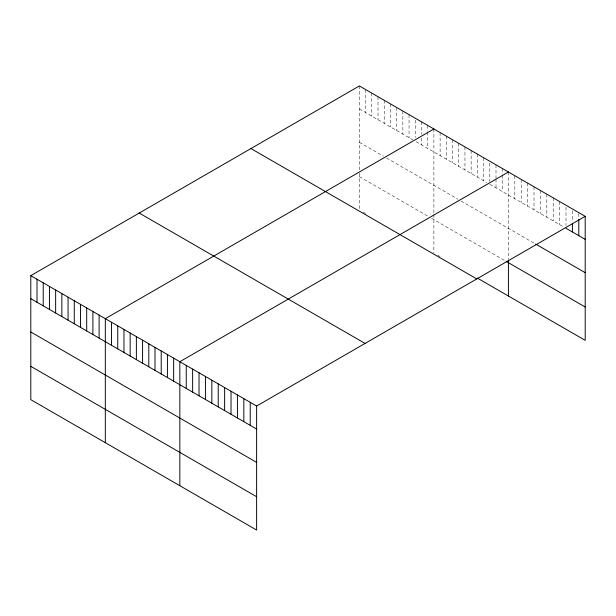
<?xml version="1.0" encoding="UTF-8"?>
<svg xmlns="http://www.w3.org/2000/svg" width="616" height="616" viewBox="0 0 616 616"><rect width="100%" height="100%" fill="white"/><g stroke="black" fill="none" stroke-linecap="round" stroke-linejoin="round"><path stroke-width="0.46" stroke-dasharray="3.08 2.31" d="M359.374 108.978L412.936 139.901M416.046 141.695L486.686 182.475M489.789 184.269L564.402 227.35M359.374 142.304L383.437 156.195M386.548 157.989L457.965 199.222M461.068 201.016L534.01 243.127M359.374 176.638L427.689 216.077M431.57 218.318L505.312 260.899M363.255 212.204L365.588 213.552M437.776 255.232L440.109 256.579M578.801 213.598L578.801 218.395M572.403 210.865L572.403 221.414M566.004 207.169L566.004 225.394M559.605 201.555L559.605 224.578M553.207 197.859L553.207 220.882M546.808 194.163L546.808 217.186M540.409 190.475L540.409 213.498M534.01 186.779L534.01 209.802M527.612 183.083L527.612 206.106M521.213 179.387L521.213 202.41M514.822 175.699L514.822 198.722M508.423 172.003L508.423 259.259M502.209 168.414L502.209 174.174M502.209 175.129L502.209 191.437M496.003 164.834L496.003 178.263M496.003 179.218L496.003 187.857M489.789 163.163L489.789 181.389M483.583 157.657L483.583 180.68M477.369 154.077L477.369 177.1M471.155 150.489L471.155 173.512M464.949 146.908L464.949 169.924M458.735 143.32L458.735 166.343M452.529 139.732L452.529 162.755M446.315 136.151L446.315 159.167M440.109 132.563L440.109 155.586M433.895 128.975L433.895 212.797M433.895 214.514L433.895 252.991M427.689 125.394L427.689 131.146M427.689 132.109L427.689 148.417M421.475 121.806L421.475 134.28M421.475 138.115L421.475 144.829M415.269 120.143L415.269 137.406M409.055 114.638L409.055 137.661M402.849 111.049L402.849 134.072M396.635 107.469L396.635 130.484M390.429 103.881L390.429 126.904M384.215 100.293L384.215 123.316M378.008 96.712L378.008 119.727M371.795 93.124L371.795 116.147M365.588 89.536L365.588 112.559M359.374 85.955L359.374 169.77M359.374 173.204L359.374 209.017"/><path stroke-width="0.92" d="M30.8 275.652L256.626 406.036L256.626 530.045L30.8 399.668L30.8 275.652L359.374 85.955L585.2 216.332L585.2 340.348L477.369 278.093M433.895 128.975L105.321 318.68L105.321 442.696M508.423 172.003L179.841 361.707L179.841 485.716M256.626 406.036L585.2 216.332M566.004 228.274L585.2 239.355M535.612 244.052L585.2 272.68M506.09 261.346L585.2 307.014M250.943 148.556L476.769 278.933M139.231 213.051L365.057 343.428M30.8 298.675L256.626 429.052M30.8 332.001L256.626 462.385M30.8 366.343L256.626 496.719M578.801 219.35L578.801 235.659M572.403 223.331L572.403 231.963M508.423 260.114L508.423 296.019M250.227 402.34L250.227 425.363M243.828 398.644L243.828 421.667M237.43 394.948L237.43 417.971M231.031 391.26L231.031 414.275M224.632 387.564L224.632 410.587M218.233 383.868L218.233 406.891M211.835 380.172L211.835 403.195M205.436 376.484L205.436 399.499M199.037 372.788L199.037 395.811M192.639 369.092L192.639 392.115M186.24 365.396L186.24 388.419M173.635 358.119L173.635 381.142M167.421 354.531L167.421 377.554M161.215 350.951L161.215 373.974M155.001 347.362L155.001 370.385M148.795 343.774L148.795 366.797M142.581 340.194L142.581 363.217M136.375 336.606L136.375 359.629M130.161 333.017L130.161 356.04M123.955 329.437L123.955 352.46M117.741 325.849L117.741 348.872M111.534 322.268L111.534 345.283M99.114 315.092L99.114 338.115M92.901 311.511L92.901 334.534M86.694 307.923L86.694 330.946M80.48 304.335L80.48 327.358M74.274 300.754L74.274 323.777M68.06 297.166L68.06 320.189M61.854 293.586L61.854 316.601M55.64 289.997L55.64 313.02M49.434 286.409L49.434 309.432M43.22 282.829L43.22 305.844M37.014 279.24L37.014 302.264"/></g></svg>
